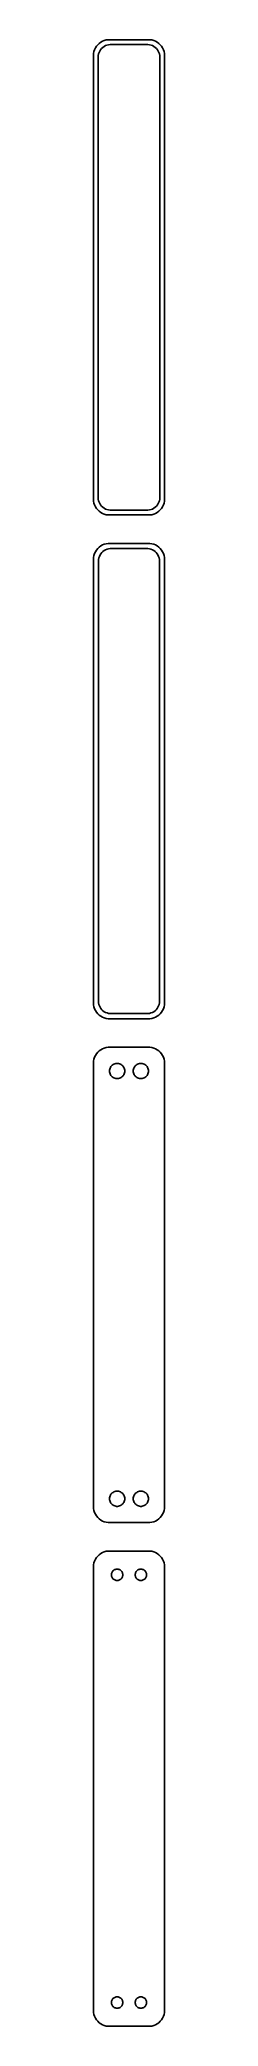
# Model space of a CAD drawing. Header units: metres. Extents: x -11 to 11, y 402 to 1029.
import ezdxf

# ---------------------------------------------------------------- set-up
doc = ezdxf.new("R2010")
doc.units = ezdxf.units.M

msp = doc.modelspace()

# ---------------------------------------------------------------- linework, layer by layer
for p, q in [((-8.37889, 1028.52), (-8.92912, 1028.22)), ((-7.79507, 1028.76), (-8.37889, 1028.52)), ((-7.1869, 1028.91), (-7.79507, 1028.76)), ((-6.56395, 1028.99), (-7.1869, 1028.91)), ((6.56395, 1028.99), (-6.56395, 1028.99)), ((7.1869, 1028.91), (6.56395, 1028.99)), ((7.79507, 1028.76), (7.1869, 1028.91)), ((8.37889, 1028.52), (7.79507, 1028.76)), ((8.92912, 1028.22), (8.37889, 1028.52)), ((-11.2106, 1024.63), (-11.25, 1024)), ((-11.25, 1024), (-11.25, 884)), ((-11.0929, 1025.24), (-11.2106, 1024.63)), ((-10.8989, 1025.84), (-11.0929, 1025.24)), ((-10.6315, 1026.41), (-10.8989, 1025.84)), ((-10.2951, 1026.94), (-10.6315, 1026.41)), ((-9.89484, 1027.42), (-10.2951, 1026.94)), ((-9.43712, 1027.85), (-9.89484, 1027.42)), ((-9.75, 1023.5), (-9.71844, 1024)), ((-9.75, 884.5), (-9.75, 1023.5)), ((-9.71844, 1024), (-9.62433, 1024.49)), ((-9.62433, 1024.49), (-9.4691, 1024.97)), ((-9.4691, 1024.97), (-9.25522, 1025.43)), ((-8.92912, 1028.22), (-9.43712, 1027.85)), ((-9.25522, 1025.43), (-8.98605, 1025.85)), ((-8.98605, 1025.85), (-8.66586, 1026.24)), ((-8.66586, 1026.24), (-8.29968, 1026.58)), ((-8.29968, 1026.58), (-7.8933, 1026.88)), ((-7.8933, 1026.88), (-7.45311, 1027.12)), ((-7.45311, 1027.12), (-6.98605, 1027.3)), ((-6.98605, 1027.3), (-6.49951, 1027.43)), ((-6.49951, 1027.43), (-6.00116, 1027.49)), ((-6.00116, 1027.49), (6.00116, 1027.49)), ((6.00116, 1027.49), (6.49951, 1027.43)), ((6.49951, 1027.43), (6.98605, 1027.3)), ((6.98605, 1027.3), (7.45311, 1027.12)), ((7.45311, 1027.12), (7.8933, 1026.88)), ((7.8933, 1026.88), (8.29968, 1026.58)), ((8.29968, 1026.58), (8.66586, 1026.24)), ((8.66586, 1026.24), (8.98605, 1025.85)), ((9.43712, 1027.85), (8.92912, 1028.22)), ((8.98605, 1025.85), (9.25522, 1025.43)), ((9.25522, 1025.43), (9.4691, 1024.97)), ((9.89484, 1027.42), (9.43712, 1027.85)), ((9.4691, 1024.97), (9.62433, 1024.49)), ((9.62433, 1024.49), (9.71844, 1024)), ((9.71844, 1024), (9.75, 1023.5)), ((9.75, 1023.5), (9.75, 884.5)), ((10.2951, 1026.94), (9.89484, 1027.42)), ((10.6315, 1026.41), (10.2951, 1026.94)), ((10.8989, 1025.84), (10.6315, 1026.41)), ((11.0929, 1025.24), (10.8989, 1025.84)), ((11.2106, 1024.63), (11.0929, 1025.24)), ((11.25, 1024), (11.2106, 1024.63)), ((11.25, 884), (11.25, 1024)), ((-9.71844, 883.999), (-9.75, 884.5)), ((9.75, 884.5), (9.71844, 883.999)), ((-11.25, 884), (-11.2106, 883.373)), ((-11.2106, 883.373), (-11.0929, 882.757)), ((-11.0929, 882.757), (-10.8989, 882.159)), ((-10.8989, 882.159), (-10.6315, 881.591)), ((-10.6315, 881.591), (-10.2951, 881.061)), ((-10.2951, 881.061), (-9.89484, 880.577)), ((-9.89484, 880.577), (-9.43712, 880.147)), ((-9.62433, 883.505), (-9.71844, 883.999)), ((-9.4691, 883.028), (-9.62433, 883.505)), ((-9.25522, 882.573), (-9.4691, 883.028)), ((-9.43712, 880.147), (-8.92912, 879.778)), ((-8.98605, 882.149), (-9.25522, 882.573)), ((-8.66586, 881.762), (-8.98605, 882.149)), ((-8.92912, 879.778), (-8.37889, 879.476)), ((-8.29968, 881.418), (-8.66586, 881.762)), ((-8.37889, 879.476), (-7.79507, 879.245)), ((-7.8933, 881.123), (-8.29968, 881.418)), ((-7.45311, 880.881), (-7.8933, 881.123)), ((-7.79507, 879.245), (-7.1869, 879.089)), ((-6.98605, 880.696), (-7.45311, 880.881)), ((-7.1869, 879.089), (-6.56395, 879.01)), ((-6.49951, 880.571), (-6.98605, 880.696)), ((-6.56395, 879.01), (6.56395, 879.01)), ((-6.00116, 880.508), (-6.49951, 880.571)), ((6.00116, 880.508), (-6.00116, 880.508)), ((6.49951, 880.571), (6.00116, 880.508)), ((6.98605, 880.696), (6.49951, 880.571)), ((6.56395, 879.01), (7.1869, 879.089)), ((7.45311, 880.881), (6.98605, 880.696)), ((7.1869, 879.089), (7.79507, 879.245)), ((7.8933, 881.123), (7.45311, 880.881)), ((7.79507, 879.245), (8.37889, 879.476)), ((8.29968, 881.418), (7.8933, 881.123)), ((8.66586, 881.762), (8.29968, 881.418)), ((8.37889, 879.476), (8.92912, 879.778)), ((8.98605, 882.149), (8.66586, 881.762)), ((8.92912, 879.778), (9.43712, 880.147)), ((9.25522, 882.573), (8.98605, 882.149)), ((9.4691, 883.028), (9.25522, 882.573)), ((9.43712, 880.147), (9.89484, 880.577)), ((9.62433, 883.505), (9.4691, 883.028)), ((9.71844, 883.999), (9.62433, 883.505)), ((9.89484, 880.577), (10.2951, 881.061)), ((10.2951, 881.061), (10.6315, 881.591)), ((10.6315, 881.591), (10.8989, 882.159)), ((10.8989, 882.159), (11.0929, 882.757)), ((11.0929, 882.757), (11.2106, 883.373)), ((11.2106, 883.373), (11.25, 884)), ((-11.2106, 865.627), (-11.25, 865)), ((-11.0929, 866.243), (-11.2106, 865.627)), ((-10.8989, 866.841), (-11.0929, 866.243)), ((-10.6315, 867.409), (-10.8989, 866.841)), ((-10.2951, 867.939), (-10.6315, 867.409)), ((-9.89484, 868.423), (-10.2951, 867.939)), ((-9.43712, 868.853), (-9.89484, 868.423)), ((-9.59209, 864.985), (-9.50096, 865.463)), ((-9.50096, 865.463), (-9.35068, 865.926)), ((-8.92912, 869.222), (-9.43712, 868.853)), ((-9.35068, 865.926), (-9.1436, 866.366)), ((-9.1436, 866.366), (-8.88301, 866.776)), ((-8.37889, 869.524), (-8.92912, 869.222)), ((-8.88301, 866.776), (-8.57301, 867.151)), ((-8.57301, 867.151), (-8.21851, 867.484)), ((-7.79507, 869.755), (-8.37889, 869.524)), ((-8.21851, 867.484), (-7.82506, 867.77)), ((-7.82506, 867.77), (-7.39888, 868.004)), ((-7.1869, 869.911), (-7.79507, 869.755)), ((-7.39888, 868.004), (-6.9467, 868.183)), ((-6.56395, 869.99), (-7.1869, 869.911)), ((-6.9467, 868.183), (-6.47565, 868.304)), ((6.56395, 869.99), (-6.56395, 869.99)), ((-6.47565, 868.304), (-5.99316, 868.365)), ((-5.99316, 868.365), (5.99316, 868.365)), ((5.99316, 868.365), (6.47565, 868.304)), ((6.47565, 868.304), (6.9467, 868.183)), ((7.1869, 869.911), (6.56395, 869.99)), ((6.9467, 868.183), (7.39888, 868.004)), ((7.79507, 869.755), (7.1869, 869.911)), ((7.39888, 868.004), (7.82506, 867.77)), ((8.37889, 869.524), (7.79507, 869.755)), ((7.82506, 867.77), (8.21851, 867.484)), ((8.21851, 867.484), (8.57301, 867.151)), ((8.92912, 869.222), (8.37889, 869.524)), ((8.57301, 867.151), (8.88301, 866.776)), ((8.88301, 866.776), (9.1436, 866.366)), ((9.43712, 868.853), (8.92912, 869.222)), ((9.1436, 866.366), (9.35068, 865.926)), ((9.35068, 865.926), (9.50096, 865.463)), ((9.89484, 868.423), (9.43712, 868.853)), ((9.50096, 865.463), (9.59209, 864.985)), ((10.2951, 867.939), (9.89484, 868.423)), ((10.6315, 867.409), (10.2951, 867.939)), ((10.8989, 866.841), (10.6315, 867.409)), ((11.0929, 866.243), (10.8989, 866.841)), ((11.2106, 865.627), (11.0929, 866.243)), ((11.25, 865), (11.2106, 865.627)), ((-11.25, 865), (-11.25, 725)), ((-9.62262, 864.5), (-9.59209, 864.985)), ((-9.62262, 725.5), (-9.62262, 864.5)), ((9.59209, 864.985), (9.62262, 864.5)), ((9.62262, 864.5), (9.62262, 725.5)), ((11.25, 725), (11.25, 865)), ((-11.25, 725), (-11.2106, 724.373)), ((-11.2106, 724.373), (-11.0929, 723.757)), ((-11.0929, 723.757), (-10.8989, 723.159)), ((-10.8989, 723.159), (-10.6315, 722.591)), ((-10.6315, 722.591), (-10.2951, 722.061)), ((-10.2951, 722.061), (-9.89484, 721.577)), ((-9.89484, 721.577), (-9.43712, 721.147)), ((-9.59209, 725.015), (-9.62262, 725.5)), ((-9.50096, 724.537), (-9.59209, 725.015)), ((-9.35068, 724.074), (-9.50096, 724.537)), ((-9.43712, 721.147), (-8.92912, 720.778)), ((-9.1436, 723.634), (-9.35068, 724.074)), ((-8.88301, 723.224), (-9.1436, 723.634)), ((-8.57301, 722.849), (-8.88301, 723.224)), ((-8.21851, 722.516), (-8.57301, 722.849)), ((-7.82506, 722.23), (-8.21851, 722.516)), ((-7.39888, 721.996), (-7.82506, 722.23)), ((-6.9467, 721.817), (-7.39888, 721.996)), ((-6.47565, 721.696), (-6.9467, 721.817)), ((-5.99316, 721.635), (-6.47565, 721.696)), ((5.99316, 721.635), (-5.99316, 721.635)), ((6.47565, 721.696), (5.99316, 721.635)), ((6.9467, 721.817), (6.47565, 721.696)), ((7.39888, 721.996), (6.9467, 721.817)), ((7.82506, 722.23), (7.39888, 721.996)), ((8.21851, 722.516), (7.82506, 722.23)), ((8.57301, 722.849), (8.21851, 722.516)), ((8.88301, 723.224), (8.57301, 722.849)), ((9.1436, 723.634), (8.88301, 723.224)), ((8.92912, 720.778), (9.43712, 721.147)), ((9.35068, 724.074), (9.1436, 723.634)), ((9.50096, 724.537), (9.35068, 724.074)), ((9.43712, 721.147), (9.89484, 721.577)), ((9.59209, 725.015), (9.50096, 724.537)), ((9.62262, 725.5), (9.59209, 725.015)), ((9.89484, 721.577), (10.2951, 722.061)), ((10.2951, 722.061), (10.6315, 722.591)), ((10.6315, 722.591), (10.8989, 723.159)), ((10.8989, 723.159), (11.0929, 723.757)), ((11.0929, 723.757), (11.2106, 724.373)), ((11.2106, 724.373), (11.25, 725)), ((-8.92912, 720.778), (-8.37889, 720.476)), ((-8.37889, 720.476), (-7.79507, 720.245)), ((-7.79507, 720.245), (-7.1869, 720.089)), ((-7.1869, 720.089), (-6.56395, 720.01)), ((-6.56395, 720.01), (6.56395, 720.01)), ((6.56395, 720.01), (7.1869, 720.089)), ((7.1869, 720.089), (7.79507, 720.245)), ((7.79507, 720.245), (8.37889, 720.476)), ((8.37889, 720.476), (8.92912, 720.778)), ((-10.2951, 708.939), (-10.6315, 708.409)), ((-9.89484, 709.423), (-10.2951, 708.939)), ((-9.43712, 709.853), (-9.89484, 709.423)), ((-8.92912, 710.222), (-9.43712, 709.853)), ((-8.37889, 710.524), (-8.92912, 710.222)), ((-7.79507, 710.755), (-8.37889, 710.524)), ((-7.1869, 710.911), (-7.79507, 710.755)), ((-6.56395, 710.99), (-7.1869, 710.911)), ((6.56395, 710.99), (-6.56395, 710.99)), ((7.1869, 710.911), (6.56395, 710.99)), ((7.79507, 710.755), (7.1869, 710.911)), ((8.37889, 710.524), (7.79507, 710.755)), ((8.92912, 710.222), (8.37889, 710.524)), ((9.43712, 709.853), (8.92912, 710.222)), ((9.89484, 709.423), (9.43712, 709.853)), ((10.2951, 708.939), (9.89484, 709.423)), ((10.6315, 708.409), (10.2951, 708.939)), ((-11.2106, 706.627), (-11.25, 706)), ((-11.25, 706), (-11.25, 566)), ((-11.0929, 707.243), (-11.2106, 706.627)), ((-10.8989, 707.841), (-11.0929, 707.243)), ((-10.6315, 708.409), (-10.8989, 707.841)), ((-6.14999, 703.5), (-6.13107, 703.801)), ((-6.13107, 703.199), (-6.14999, 703.5)), ((-6.13107, 703.801), (-6.07458, 704.097)), ((-6.07458, 702.903), (-6.13107, 703.199)), ((-6.07458, 704.097), (-5.98146, 704.383)), ((-5.98146, 702.617), (-6.07458, 702.903)), ((-5.98146, 704.383), (-5.85313, 704.656)), ((-5.85313, 702.344), (-5.98146, 702.617)), ((-5.85313, 704.656), (-5.69164, 704.911)), ((-5.69164, 702.089), (-5.85313, 702.344)), ((-5.69164, 704.911), (-5.49951, 705.143)), ((-5.49951, 705.143), (-5.27982, 705.349)), ((-5.27982, 705.349), (-5.03598, 705.526)), ((-5.03598, 705.526), (-4.77187, 705.672)), ((-4.77187, 705.672), (-4.49164, 705.783)), ((-4.49164, 705.783), (-4.19971, 705.857)), ((-4.19971, 705.857), (-3.9007, 705.895)), ((-3.9007, 705.895), (-3.59929, 705.895)), ((-3.59929, 705.895), (-3.30028, 705.857)), ((-3.30028, 705.857), (-3.00835, 705.783)), ((-3.00835, 705.783), (-2.72812, 705.672)), ((-2.72812, 705.672), (-2.464, 705.526)), ((-2.464, 705.526), (-2.22017, 705.349)), ((-2.22017, 705.349), (-2.00047, 705.143)), ((-2.00047, 705.143), (-1.80835, 704.911)), ((-1.80835, 704.911), (-1.64685, 704.656)), ((-1.64685, 702.344), (-1.80835, 702.089)), ((-1.64685, 704.656), (-1.51852, 704.383)), ((-1.51852, 702.617), (-1.64685, 702.344)), ((-1.51852, 704.383), (-1.4254, 704.097)), ((-1.4254, 702.903), (-1.51852, 702.617)), ((-1.4254, 704.097), (-1.36891, 703.801)), ((-1.36891, 703.199), (-1.4254, 702.903)), ((-1.36891, 703.801), (-1.34999, 703.5)), ((-1.34999, 703.5), (-1.36891, 703.199)), ((1.34999, 703.5), (1.36891, 703.801)), ((1.36891, 703.199), (1.34999, 703.5)), ((1.36891, 703.801), (1.4254, 704.097)), ((1.4254, 702.903), (1.36891, 703.199)), ((1.4254, 704.097), (1.51852, 704.383)), ((1.51852, 702.617), (1.4254, 702.903)), ((1.51852, 704.383), (1.64685, 704.656)), ((1.64685, 702.344), (1.51852, 702.617)), ((1.64685, 704.656), (1.80835, 704.911)), ((1.80835, 702.089), (1.64685, 702.344)), ((1.80835, 704.911), (2.00047, 705.143)), ((2.00047, 705.143), (2.22017, 705.349)), ((2.22017, 705.349), (2.464, 705.526)), ((2.464, 705.526), (2.72812, 705.672)), ((2.72812, 705.672), (3.00835, 705.783)), ((3.00835, 705.783), (3.30028, 705.857)), ((3.30028, 705.857), (3.59929, 705.895)), ((3.59929, 705.895), (3.9007, 705.895)), ((3.9007, 705.895), (4.19971, 705.857)), ((4.19971, 705.857), (4.49164, 705.783)), ((4.49164, 705.783), (4.77187, 705.672)), ((4.77187, 705.672), (5.03598, 705.526)), ((5.03598, 705.526), (5.27982, 705.349)), ((5.27982, 705.349), (5.49951, 705.143)), ((5.49951, 705.143), (5.69164, 704.911)), ((5.69164, 704.911), (5.85313, 704.656)), ((5.85313, 702.344), (5.69164, 702.089)), ((5.85313, 704.656), (5.98146, 704.383)), ((5.98146, 702.617), (5.85313, 702.344)), ((5.98146, 704.383), (6.07458, 704.097)), ((6.07458, 702.903), (5.98146, 702.617)), ((6.07458, 704.097), (6.13107, 703.801)), ((6.13107, 703.199), (6.07458, 702.903)), ((6.13107, 703.801), (6.14999, 703.5)), ((6.14999, 703.5), (6.13107, 703.199)), ((10.8989, 707.841), (10.6315, 708.409)), ((11.0929, 707.243), (10.8989, 707.841)), ((11.2106, 706.627), (11.0929, 707.243)), ((11.25, 706), (11.2106, 706.627)), ((11.25, 566), (11.25, 706)), ((-5.49951, 701.857), (-5.69164, 702.089)), ((-5.27982, 701.651), (-5.49951, 701.857)), ((-5.03598, 701.474), (-5.27982, 701.651)), ((-4.77187, 701.328), (-5.03598, 701.474)), ((-4.49164, 701.217), (-4.77187, 701.328)), ((-4.19971, 701.143), (-4.49164, 701.217)), ((-3.9007, 701.105), (-4.19971, 701.143)), ((-3.59929, 701.105), (-3.9007, 701.105)), ((-3.30028, 701.143), (-3.59929, 701.105)), ((-3.00835, 701.217), (-3.30028, 701.143)), ((-2.72812, 701.328), (-3.00835, 701.217)), ((-2.464, 701.474), (-2.72812, 701.328)), ((-2.22017, 701.651), (-2.464, 701.474)), ((-2.00047, 701.857), (-2.22017, 701.651)), ((-1.80835, 702.089), (-2.00047, 701.857)), ((2.00047, 701.857), (1.80835, 702.089)), ((2.22017, 701.651), (2.00047, 701.857)), ((2.464, 701.474), (2.22017, 701.651)), ((2.72812, 701.328), (2.464, 701.474)), ((3.00835, 701.217), (2.72812, 701.328)), ((3.30028, 701.143), (3.00835, 701.217)), ((3.59929, 701.105), (3.30028, 701.143)), ((3.9007, 701.105), (3.59929, 701.105)), ((4.19971, 701.143), (3.9007, 701.105)), ((4.49164, 701.217), (4.19971, 701.143)), ((4.77187, 701.328), (4.49164, 701.217)), ((5.03598, 701.474), (4.77187, 701.328)), ((5.27982, 701.651), (5.03598, 701.474)), ((5.49951, 701.857), (5.27982, 701.651)), ((5.69164, 702.089), (5.49951, 701.857)), ((-5.03598, 570.526), (-4.77187, 570.672)), ((-4.77187, 570.672), (-4.49164, 570.783)), ((-4.49164, 570.783), (-4.19971, 570.857)), ((-4.19971, 570.857), (-3.9007, 570.895)), ((-3.9007, 570.895), (-3.59929, 570.895)), ((-3.59929, 570.895), (-3.30028, 570.857)), ((-3.30028, 570.857), (-3.00835, 570.783)), ((-3.00835, 570.783), (-2.72812, 570.672)), ((-2.72812, 570.672), (-2.464, 570.526)), ((2.464, 570.526), (2.72812, 570.672)), ((2.72812, 570.672), (3.00835, 570.783)), ((3.00835, 570.783), (3.30028, 570.857)), ((3.30028, 570.857), (3.59929, 570.895)), ((3.59929, 570.895), (3.9007, 570.895)), ((3.9007, 570.895), (4.19971, 570.857)), ((4.19971, 570.857), (4.49164, 570.783)), ((4.49164, 570.783), (4.77187, 570.672)), ((4.77187, 570.672), (5.03598, 570.526)), ((-11.25, 566), (-11.2106, 565.373)), ((-11.2106, 565.373), (-11.0929, 564.757)), ((-11.0929, 564.757), (-10.8989, 564.159)), ((-6.14999, 568.5), (-6.13107, 568.801)), ((-6.13107, 568.199), (-6.14999, 568.5)), ((-6.13107, 568.801), (-6.07458, 569.097)), ((-6.07458, 567.903), (-6.13107, 568.199)), ((-6.07458, 569.097), (-5.98146, 569.383)), ((-5.98146, 567.617), (-6.07458, 567.903)), ((-5.98146, 569.383), (-5.85313, 569.656)), ((-5.85313, 567.344), (-5.98146, 567.617)), ((-5.85313, 569.656), (-5.69164, 569.911)), ((-5.69164, 567.089), (-5.85313, 567.344)), ((-5.69164, 569.911), (-5.49951, 570.143)), ((-5.49951, 566.857), (-5.69164, 567.089)), ((-5.49951, 570.143), (-5.27982, 570.349)), ((-5.27982, 566.651), (-5.49951, 566.857)), ((-5.27982, 570.349), (-5.03598, 570.526)), ((-5.03598, 566.474), (-5.27982, 566.651)), ((-4.77187, 566.328), (-5.03598, 566.474)), ((-4.49164, 566.217), (-4.77187, 566.328)), ((-4.19971, 566.143), (-4.49164, 566.217)), ((-3.9007, 566.105), (-4.19971, 566.143)), ((-3.59929, 566.105), (-3.9007, 566.105)), ((-3.30028, 566.143), (-3.59929, 566.105)), ((-3.00835, 566.217), (-3.30028, 566.143)), ((-2.72812, 566.328), (-3.00835, 566.217)), ((-2.464, 566.474), (-2.72812, 566.328)), ((-2.464, 570.526), (-2.22017, 570.349)), ((-2.22017, 566.651), (-2.464, 566.474)), ((-2.22017, 570.349), (-2.00047, 570.143)), ((-2.00047, 566.857), (-2.22017, 566.651)), ((-2.00047, 570.143), (-1.80835, 569.911)), ((-1.80835, 567.089), (-2.00047, 566.857)), ((-1.80835, 569.911), (-1.64685, 569.656)), ((-1.64685, 567.344), (-1.80835, 567.089)), ((-1.64685, 569.656), (-1.51852, 569.383)), ((-1.51852, 567.617), (-1.64685, 567.344)), ((-1.51852, 569.383), (-1.4254, 569.097)), ((-1.4254, 567.903), (-1.51852, 567.617)), ((-1.4254, 569.097), (-1.36891, 568.801)), ((-1.36891, 568.199), (-1.4254, 567.903)), ((-1.36891, 568.801), (-1.34999, 568.5)), ((-1.34999, 568.5), (-1.36891, 568.199)), ((1.34999, 568.5), (1.36891, 568.801)), ((1.36891, 568.199), (1.34999, 568.5)), ((1.36891, 568.801), (1.4254, 569.097)), ((1.4254, 567.903), (1.36891, 568.199)), ((1.4254, 569.097), (1.51852, 569.383)), ((1.51852, 567.617), (1.4254, 567.903)), ((1.51852, 569.383), (1.64685, 569.656)), ((1.64685, 567.344), (1.51852, 567.617)), ((1.64685, 569.656), (1.80835, 569.911)), ((1.80835, 567.089), (1.64685, 567.344)), ((1.80835, 569.911), (2.00047, 570.143)), ((2.00047, 566.857), (1.80835, 567.089)), ((2.00047, 570.143), (2.22017, 570.349)), ((2.22017, 566.651), (2.00047, 566.857)), ((2.22017, 570.349), (2.464, 570.526)), ((2.464, 566.474), (2.22017, 566.651)), ((2.72812, 566.328), (2.464, 566.474)), ((3.00835, 566.217), (2.72812, 566.328)), ((3.30028, 566.143), (3.00835, 566.217)), ((3.59929, 566.105), (3.30028, 566.143)), ((3.9007, 566.105), (3.59929, 566.105)), ((4.19971, 566.143), (3.9007, 566.105)), ((4.49164, 566.217), (4.19971, 566.143)), ((4.77187, 566.328), (4.49164, 566.217)), ((5.03598, 566.474), (4.77187, 566.328)), ((5.03598, 570.526), (5.27982, 570.349)), ((5.27982, 566.651), (5.03598, 566.474)), ((5.27982, 570.349), (5.49951, 570.143)), ((5.49951, 566.857), (5.27982, 566.651)), ((5.49951, 570.143), (5.69164, 569.911)), ((5.69164, 567.089), (5.49951, 566.857)), ((5.69164, 569.911), (5.85313, 569.656)), ((5.85313, 567.344), (5.69164, 567.089)), ((5.85313, 569.656), (5.98146, 569.383)), ((5.98146, 567.617), (5.85313, 567.344)), ((5.98146, 569.383), (6.07458, 569.097)), ((6.07458, 567.903), (5.98146, 567.617)), ((6.07458, 569.097), (6.13107, 568.801)), ((6.13107, 568.199), (6.07458, 567.903)), ((6.13107, 568.801), (6.14999, 568.5)), ((6.14999, 568.5), (6.13107, 568.199)), ((10.8989, 564.159), (11.0929, 564.757)), ((11.0929, 564.757), (11.2106, 565.373)), ((11.2106, 565.373), (11.25, 566)), ((-10.8989, 564.159), (-10.6315, 563.591)), ((-10.6315, 563.591), (-10.2951, 563.061)), ((-10.2951, 563.061), (-9.89484, 562.577)), ((-9.89484, 562.577), (-9.43712, 562.147)), ((-9.43712, 562.147), (-8.92912, 561.778)), ((-8.92912, 561.778), (-8.37889, 561.476)), ((-8.37889, 561.476), (-7.79507, 561.245)), ((-7.79507, 561.245), (-7.1869, 561.089)), ((-7.1869, 561.089), (-6.56395, 561.01)), ((-6.56395, 561.01), (6.56395, 561.01)), ((6.56395, 561.01), (7.1869, 561.089)), ((7.1869, 561.089), (7.79507, 561.245)), ((7.79507, 561.245), (8.37889, 561.476)), ((8.37889, 561.476), (8.92912, 561.778)), ((8.92912, 561.778), (9.43712, 562.147)), ((9.43712, 562.147), (9.89484, 562.577)), ((9.89484, 562.577), (10.2951, 563.061)), ((10.2951, 563.061), (10.6315, 563.591)), ((10.6315, 563.591), (10.8989, 564.159)), ((-7.79507, 551.755), (-8.37889, 551.524)), ((-7.1869, 551.911), (-7.79507, 551.755)), ((-6.56395, 551.99), (-7.1869, 551.911)), ((6.56395, 551.99), (-6.56395, 551.99)), ((7.1869, 551.911), (6.56395, 551.99)), ((7.79507, 551.755), (7.1869, 551.911)), ((8.37889, 551.524), (7.79507, 551.755)), ((-11.2106, 547.627), (-11.25, 547)), ((-11.25, 547), (-11.25, 407)), ((-11.0929, 548.243), (-11.2106, 547.627)), ((-10.8989, 548.841), (-11.0929, 548.243)), ((-10.6315, 549.409), (-10.8989, 548.841)), ((-10.2951, 549.939), (-10.6315, 549.409)), ((-9.89484, 550.423), (-10.2951, 549.939)), ((-9.43712, 550.853), (-9.89484, 550.423)), ((-8.92912, 551.222), (-9.43712, 550.853)), ((-8.37889, 551.524), (-8.92912, 551.222)), ((-5.32735, 545.367), (-5.20622, 545.558)), ((-5.20622, 545.558), (-5.06213, 545.732)), ((-5.06213, 545.732), (-4.89735, 545.887)), ((-4.89735, 545.887), (-4.71448, 546.02)), ((-4.71448, 546.02), (-4.51639, 546.129)), ((-4.51639, 546.129), (-4.30623, 546.212)), ((-4.30623, 546.212), (-4.08728, 546.268)), ((-4.08728, 546.268), (-3.86302, 546.296)), ((-3.86302, 546.296), (-3.63696, 546.296)), ((-3.63696, 546.296), (-3.4127, 546.268)), ((-3.4127, 546.268), (-3.19376, 546.212)), ((-3.19376, 546.212), (-2.9836, 546.129)), ((-2.9836, 546.129), (-2.78551, 546.02)), ((-2.78551, 546.02), (-2.60263, 545.887)), ((-2.60263, 545.887), (-2.43785, 545.732)), ((-2.43785, 545.732), (-2.29376, 545.558)), ((-2.29376, 545.558), (-2.17264, 545.367)), ((2.17264, 545.367), (2.29376, 545.558)), ((2.29376, 545.558), (2.43785, 545.732)), ((2.43785, 545.732), (2.60263, 545.887)), ((2.60263, 545.887), (2.78551, 546.02)), ((2.78551, 546.02), (2.9836, 546.129)), ((2.9836, 546.129), (3.19376, 546.212)), ((3.19376, 546.212), (3.4127, 546.268)), ((3.4127, 546.268), (3.63696, 546.296)), ((3.63696, 546.296), (3.86302, 546.296)), ((3.86302, 546.296), (4.08728, 546.268)), ((4.08728, 546.268), (4.30623, 546.212)), ((4.30623, 546.212), (4.51639, 546.129)), ((4.51639, 546.129), (4.71448, 546.02)), ((4.71448, 546.02), (4.89735, 545.887)), ((4.89735, 545.887), (5.06213, 545.732)), ((5.06213, 545.732), (5.20622, 545.558)), ((5.20622, 545.558), (5.32735, 545.367)), ((8.92912, 551.222), (8.37889, 551.524)), ((9.43712, 550.853), (8.92912, 551.222)), ((9.89484, 550.423), (9.43712, 550.853)), ((10.2951, 549.939), (9.89484, 550.423)), ((10.6315, 549.409), (10.2951, 549.939)), ((10.8989, 548.841), (10.6315, 549.409)), ((11.0929, 548.243), (10.8989, 548.841)), ((11.2106, 547.627), (11.0929, 548.243)), ((11.25, 547), (11.2106, 547.627)), ((11.25, 407), (11.25, 547)), ((-5.54999, 544.5), (-5.5358, 544.726)), ((-5.5358, 544.274), (-5.54999, 544.5)), ((-5.5358, 544.726), (-5.49344, 544.948)), ((-5.49344, 544.052), (-5.5358, 544.274)), ((-5.49344, 544.948), (-5.42358, 545.163)), ((-5.42358, 543.837), (-5.49344, 544.052)), ((-5.42358, 545.163), (-5.32735, 545.367)), ((-5.32735, 543.633), (-5.42358, 543.837)), ((-5.20622, 543.442), (-5.32735, 543.633)), ((-5.06213, 543.268), (-5.20622, 543.442)), ((-4.89735, 543.113), (-5.06213, 543.268)), ((-4.71448, 542.98), (-4.89735, 543.113)), ((-4.51639, 542.871), (-4.71448, 542.98)), ((-4.30623, 542.788), (-4.51639, 542.871)), ((-4.08728, 542.732), (-4.30623, 542.788)), ((-3.86302, 542.704), (-4.08728, 542.732)), ((-3.63696, 542.704), (-3.86302, 542.704)), ((-3.4127, 542.732), (-3.63696, 542.704)), ((-3.19376, 542.788), (-3.4127, 542.732)), ((-2.9836, 542.871), (-3.19376, 542.788)), ((-2.78551, 542.98), (-2.9836, 542.871)), ((-2.60263, 543.113), (-2.78551, 542.98)), ((-2.43785, 543.268), (-2.60263, 543.113)), ((-2.29376, 543.442), (-2.43785, 543.268)), ((-2.17264, 543.633), (-2.29376, 543.442)), ((-2.17264, 545.367), (-2.0764, 545.163)), ((-2.0764, 543.837), (-2.17264, 543.633)), ((-2.0764, 545.163), (-2.00655, 544.948)), ((-2.00655, 544.052), (-2.0764, 543.837)), ((-2.00655, 544.948), (-1.96419, 544.726)), ((-1.96419, 544.274), (-2.00655, 544.052)), ((-1.96419, 544.726), (-1.95, 544.5)), ((-1.95, 544.5), (-1.96419, 544.274)), ((1.95, 544.5), (1.96419, 544.726)), ((1.96419, 544.274), (1.95, 544.5)), ((1.96419, 544.726), (2.00655, 544.948)), ((2.00655, 544.052), (1.96419, 544.274)), ((2.00655, 544.948), (2.0764, 545.163)), ((2.0764, 543.837), (2.00655, 544.052)), ((2.0764, 545.163), (2.17264, 545.367)), ((2.17264, 543.633), (2.0764, 543.837)), ((2.29376, 543.442), (2.17264, 543.633)), ((2.43785, 543.268), (2.29376, 543.442)), ((2.60263, 543.113), (2.43785, 543.268)), ((2.78551, 542.98), (2.60263, 543.113)), ((2.9836, 542.871), (2.78551, 542.98)), ((3.19376, 542.788), (2.9836, 542.871)), ((3.4127, 542.732), (3.19376, 542.788)), ((3.63696, 542.704), (3.4127, 542.732)), ((3.86302, 542.704), (3.63696, 542.704)), ((4.08728, 542.732), (3.86302, 542.704)), ((4.30623, 542.788), (4.08728, 542.732)), ((4.51639, 542.871), (4.30623, 542.788)), ((4.71448, 542.98), (4.51639, 542.871)), ((4.89735, 543.113), (4.71448, 542.98)), ((5.06213, 543.268), (4.89735, 543.113)), ((5.20622, 543.442), (5.06213, 543.268)), ((5.32735, 543.633), (5.20622, 543.442)), ((5.32735, 545.367), (5.42358, 545.163)), ((5.42358, 543.837), (5.32735, 543.633)), ((5.42358, 545.163), (5.49344, 544.948)), ((5.49344, 544.052), (5.42358, 543.837)), ((5.49344, 544.948), (5.5358, 544.726)), ((5.5358, 544.274), (5.49344, 544.052)), ((5.5358, 544.726), (5.54999, 544.5)), ((5.54999, 544.5), (5.5358, 544.274)), ((-5.54999, 409.5), (-5.5358, 409.726)), ((-5.5358, 409.274), (-5.54999, 409.5)), ((-5.5358, 409.726), (-5.49344, 409.948)), ((-5.49344, 409.052), (-5.5358, 409.274)), ((-5.49344, 409.948), (-5.42358, 410.163)), ((-5.42358, 408.837), (-5.49344, 409.052)), ((-5.42358, 410.163), (-5.32735, 410.367)), ((-5.32735, 408.633), (-5.42358, 408.837)), ((-5.32735, 410.367), (-5.20622, 410.558)), ((-5.20622, 408.442), (-5.32735, 408.633)), ((-5.20622, 410.558), (-5.06213, 410.732)), ((-5.06213, 408.268), (-5.20622, 408.442)), ((-5.06213, 410.732), (-4.89735, 410.887)), ((-4.89735, 408.113), (-5.06213, 408.268)), ((-4.89735, 410.887), (-4.71448, 411.02)), ((-4.71448, 407.98), (-4.89735, 408.113)), ((-4.71448, 411.02), (-4.51639, 411.129)), ((-4.51639, 407.871), (-4.71448, 407.98)), ((-4.51639, 411.129), (-4.30623, 411.212)), ((-4.30623, 407.788), (-4.51639, 407.871)), ((-4.30623, 411.212), (-4.08728, 411.268)), ((-4.08728, 407.732), (-4.30623, 407.788)), ((-4.08728, 411.268), (-3.86302, 411.296)), ((-3.86302, 407.704), (-4.08728, 407.732)), ((-3.86302, 411.296), (-3.63696, 411.296)), ((-3.63696, 407.704), (-3.86302, 407.704)), ((-3.63696, 411.296), (-3.4127, 411.268)), ((-3.4127, 407.732), (-3.63696, 407.704)), ((-3.4127, 411.268), (-3.19376, 411.212)), ((-3.19376, 407.788), (-3.4127, 407.732)), ((-3.19376, 411.212), (-2.9836, 411.129)), ((-2.9836, 407.871), (-3.19376, 407.788)), ((-2.9836, 411.129), (-2.78551, 411.02)), ((-2.78551, 407.98), (-2.9836, 407.871)), ((-2.78551, 411.02), (-2.60263, 410.887)), ((-2.60263, 408.113), (-2.78551, 407.98)), ((-2.60263, 410.887), (-2.43785, 410.732)), ((-2.43785, 408.268), (-2.60263, 408.113)), ((-2.43785, 410.732), (-2.29376, 410.558)), ((-2.29376, 408.442), (-2.43785, 408.268)), ((-2.29376, 410.558), (-2.17264, 410.367)), ((-2.17264, 408.633), (-2.29376, 408.442)), ((-2.17264, 410.367), (-2.0764, 410.163)), ((-2.0764, 408.837), (-2.17264, 408.633)), ((-2.0764, 410.163), (-2.00655, 409.948)), ((-2.00655, 409.052), (-2.0764, 408.837)), ((-2.00655, 409.948), (-1.96419, 409.726)), ((-1.96419, 409.274), (-2.00655, 409.052)), ((-1.96419, 409.726), (-1.95, 409.5)), ((-1.95, 409.5), (-1.96419, 409.274)), ((1.95, 409.5), (1.96419, 409.726)), ((1.96419, 409.274), (1.95, 409.5)), ((1.96419, 409.726), (2.00655, 409.948)), ((2.00655, 409.052), (1.96419, 409.274)), ((2.00655, 409.948), (2.0764, 410.163)), ((2.0764, 408.837), (2.00655, 409.052)), ((2.0764, 410.163), (2.17264, 410.367)), ((2.17264, 408.633), (2.0764, 408.837)), ((2.17264, 410.367), (2.29376, 410.558)), ((2.29376, 408.442), (2.17264, 408.633)), ((2.29376, 410.558), (2.43785, 410.732)), ((2.43785, 408.268), (2.29376, 408.442)), ((2.43785, 410.732), (2.60263, 410.887)), ((2.60263, 408.113), (2.43785, 408.268)), ((2.60263, 410.887), (2.78551, 411.02)), ((2.78551, 407.98), (2.60263, 408.113)), ((2.78551, 411.02), (2.9836, 411.129)), ((2.9836, 407.871), (2.78551, 407.98)), ((2.9836, 411.129), (3.19376, 411.212)), ((3.19376, 407.788), (2.9836, 407.871)), ((3.19376, 411.212), (3.4127, 411.268)), ((3.4127, 407.732), (3.19376, 407.788)), ((3.4127, 411.268), (3.63696, 411.296)), ((3.63696, 407.704), (3.4127, 407.732)), ((3.63696, 411.296), (3.86302, 411.296)), ((3.86302, 407.704), (3.63696, 407.704)), ((3.86302, 411.296), (4.08728, 411.268)), ((4.08728, 407.732), (3.86302, 407.704)), ((4.08728, 411.268), (4.30623, 411.212)), ((4.30623, 407.788), (4.08728, 407.732)), ((4.30623, 411.212), (4.51639, 411.129)), ((4.51639, 407.871), (4.30623, 407.788)), ((4.51639, 411.129), (4.71448, 411.02)), ((4.71448, 407.98), (4.51639, 407.871)), ((4.71448, 411.02), (4.89735, 410.887)), ((4.89735, 408.113), (4.71448, 407.98)), ((4.89735, 410.887), (5.06213, 410.732)), ((5.06213, 408.268), (4.89735, 408.113)), ((5.06213, 410.732), (5.20622, 410.558)), ((5.20622, 408.442), (5.06213, 408.268)), ((5.20622, 410.558), (5.32735, 410.367)), ((5.32735, 408.633), (5.20622, 408.442)), ((5.32735, 410.367), (5.42358, 410.163)), ((5.42358, 408.837), (5.32735, 408.633)), ((5.42358, 410.163), (5.49344, 409.948)), ((5.49344, 409.052), (5.42358, 408.837)), ((5.49344, 409.948), (5.5358, 409.726)), ((5.5358, 409.274), (5.49344, 409.052)), ((5.5358, 409.726), (5.54999, 409.5)), ((5.54999, 409.5), (5.5358, 409.274)), ((-11.25, 407), (-11.2106, 406.373)), ((-11.2106, 406.373), (-11.0929, 405.757)), ((-11.0929, 405.757), (-10.8989, 405.159)), ((-10.8989, 405.159), (-10.6315, 404.591)), ((-10.6315, 404.591), (-10.2951, 404.061)), ((-10.2951, 404.061), (-9.89484, 403.577)), ((-9.89484, 403.577), (-9.43712, 403.147)), ((-9.43712, 403.147), (-8.92912, 402.778)), ((-8.92912, 402.778), (-8.37889, 402.476)), ((-8.37889, 402.476), (-7.79507, 402.245)), ((-7.79507, 402.245), (-7.1869, 402.089)), ((-7.1869, 402.089), (-6.56395, 402.01)), ((-6.56395, 402.01), (6.56395, 402.01)), ((6.56395, 402.01), (7.1869, 402.089)), ((7.1869, 402.089), (7.79507, 402.245)), ((7.79507, 402.245), (8.37889, 402.476)), ((8.37889, 402.476), (8.92912, 402.778)), ((8.92912, 402.778), (9.43712, 403.147)), ((9.43712, 403.147), (9.89484, 403.577)), ((9.89484, 403.577), (10.2951, 404.061)), ((10.2951, 404.061), (10.6315, 404.591)), ((10.6315, 404.591), (10.8989, 405.159)), ((10.8989, 405.159), (11.0929, 405.757)), ((11.0929, 405.757), (11.2106, 406.373)), ((11.2106, 406.373), (11.25, 407))]:
    msp.add_line(p, q)

doc.saveas('drawing.dxf')
